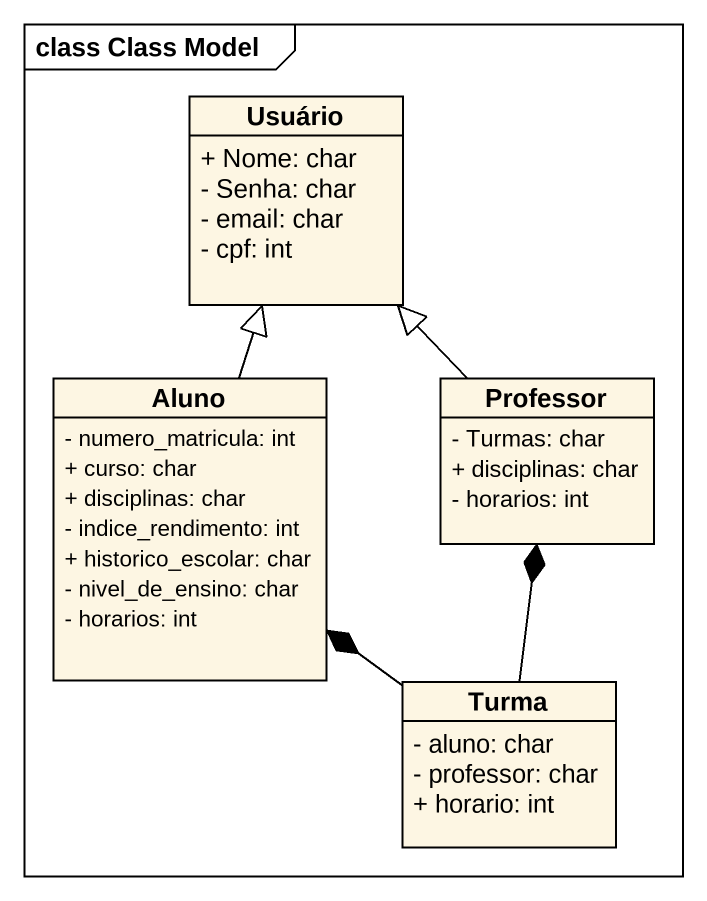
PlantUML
@startuml
mainframe class Class Model
hide circle
hide empty members
skinparam classAttributeIconSize 0
class Usuário {
  + Nome: char
  - Senha: char
  - email: char
  - cpf: int
}
class Aluno {
  - numero_matricula: int
  + curso: char
  + disciplinas: char
  - indice_rendimento: int
  + historico_escolar: char
  - nivel_de_ensino: char
  - horarios: int
}
class Professor {
  - Turmas: char
  + disciplinas: char
  - horarios: int
}
class Turma {
  - aluno: char
  - professor: char
  + horario: int
}
Aluno -up-|> Usuário
Professor -up-|> Usuário
Turma -up-* Aluno
Turma -up-* Professor
@enduml
